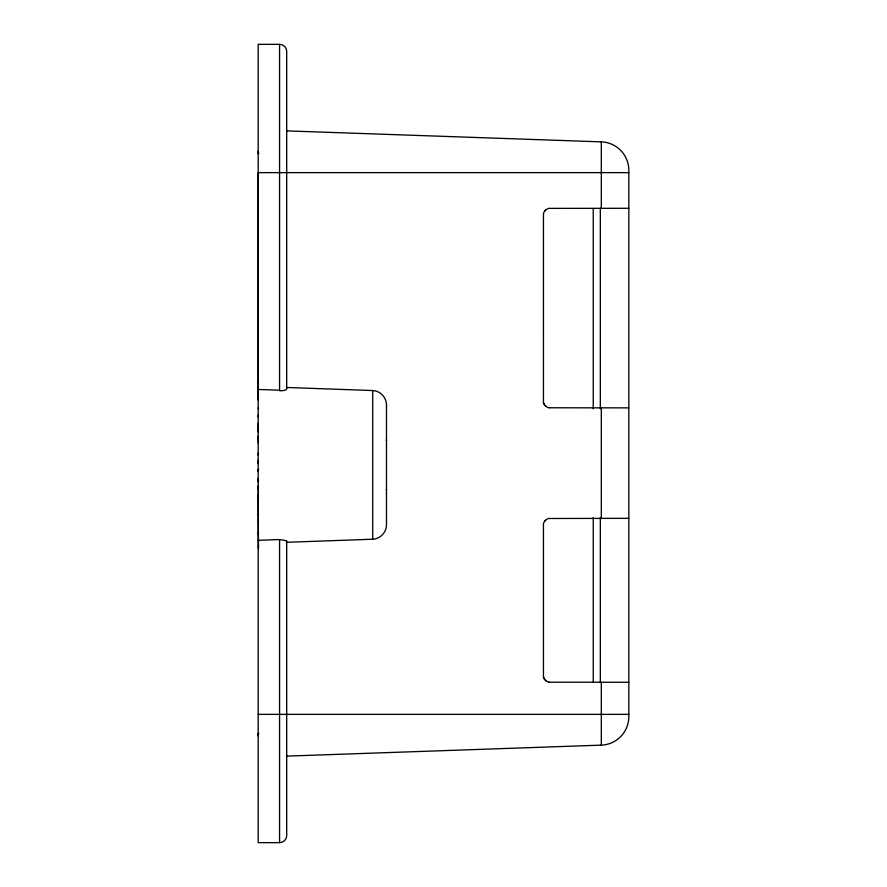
<?xml version="1.0" encoding="UTF-8"?>
<svg xmlns="http://www.w3.org/2000/svg" width="887" height="887" viewBox="0 0 887 887"><rect width="100%" height="100%" fill="white"/><g stroke="black" fill="none" stroke-linecap="round" stroke-linejoin="round"><path stroke-width="1.33" d="M258.494 549.286L258.184 500.634A7.129 2.439 0 0 1 258.527 499.902M258.184 499.569L258.184 493.726M258.184 490.001L258.184 485.865M258.184 481.929L258.184 479.701M258.505 469.145A7.129 7.129 0 0 0 258.184 471.241L258.184 470.232M258.184 463.491L258.184 460.12M258.184 455.208L258.184 453.357A7.129 1.164 0 0 1 258.527 453.002M258.184 441.271L258.184 436.038M258.184 430.827L258.184 423.376M258.184 417.156L258.184 415.016A7.129 2.439 0 0 0 258.527 415.748M258.184 399.948L258.184 172.643L628.828 172.643M258.184 534.661L258.184 533.741A7.129 6.397 0 0 1 258.516 531.812M258.505 733.582A7.129 7.129 0 0 0 258.184 735.678L258.35 734.059M258.184 471.241L258.35 469.622M258.184 735.678L258.583 733.294M549.175 208.378L548.798 208.445A6.32 6.32 0 0 0 546.337 209.543L545.605 210.152A9.569 9.569 0 0 0 544.951 210.829L544.751 211.073A6.409 6.409 0 0 0 543.443 213.789L543.454 402.354A6.32 6.32 0 0 0 544.551 404.827L545.161 405.547A9.569 9.569 0 0 0 545.838 406.202L546.082 406.412A6.42 6.42 0 0 0 548.798 407.71L549.175 407.776M628.828 518.341L548.798 518.496A6.32 6.32 0 0 0 546.337 519.605L545.605 520.214A9.569 9.569 0 0 0 544.951 520.891L544.751 521.135A6.409 6.409 0 0 0 543.443 523.84L543.454 676.77A6.32 6.32 0 0 0 544.551 679.242L545.161 679.963A9.569 9.569 0 0 0 545.838 680.617L546.082 680.828A6.42 6.42 0 0 0 548.798 682.125L549.175 682.192M286.701 542.29L372.728 539.229C380.246 538.952 386.355 532.411 386.488 524.949L386.488 404.727M549.175 208.378L628.828 208.29M258.184 540.316L279.571 539.54L279.571 842.65L258.184 842.65L258.184 44.35L279.571 44.35A7.129 7.129 0 0 1 286.701 51.479L286.701 388.794M286.701 756.123L601.308 745.135A28.506 28.506 0 0 0 628.828 716.641L628.828 170.382A28.506 28.506 0 0 0 601.308 141.865L286.701 130.877M258.494 380.479L258.184 382.929A7.129 2.439 0 0 0 258.516 383.672M628.828 407.865L549.175 407.776M628.828 682.28L549.175 682.192M258.184 714.357L628.828 714.357M286.701 387.475L372.728 390.546C380.279 390.812 386.399 397.409 386.488 404.904M258.184 389.448L279.571 390.225L279.571 44.35M546.082 680.828L545.849 680.617A9.569 9.569 -90 0 1 545.161 679.963L544.951 679.73M258.583 153.706L258.184 151.322A7.129 7.129 0 0 0 258.505 153.418M258.184 151.322L258.35 152.941A6.42 6.42 0 0 0 258.527 153.639M601.308 141.865L601.308 208.29M601.308 407.865L601.308 518.341M601.308 682.28L601.308 745.135M600.322 208.29L600.322 408.719M600.322 517.631L600.322 682.491M593.248 208.556L593.248 408.774M593.248 517.576L593.248 682.48M372.728 390.502L372.728 539.274M286.701 540.97L286.701 835.521A7.129 7.129 0 0 1 279.571 842.65M258.527 408.652A7.129 2.439 0 0 1 258.184 407.909M258.516 397.953A7.129 6.409 0 0 1 258.184 396.023M258.184 432.235A7.129 3.304 0 0 1 258.527 431.237M258.505 480.577A7.118 7.118 0 0 1 258.184 478.492L258.35 480.1A6.342 6.331 0 0 0 258.527 480.798M258.527 492.54A7.129 2.716 0 0 1 258.184 491.72M258.527 498.527A7.129 3.304 0 0 1 258.184 497.529M258.184 514.748A7.14 2.439 0 0 1 258.527 514.016M258.184 521.855A7.129 2.439 0 0 1 258.527 521.112M258.172 546.835A7.14 2.439 0 0 1 258.516 546.093M258.527 487.44A7.129 2.184 0 0 1 258.184 486.786M258.527 429.862A7.129 2.439 0 0 1 258.184 429.131M258.184 442.979A7.129 2.184 0 0 1 258.527 442.325M286.59 388.794A7.163 1.985 2.1 0 1 279.605 390.757M279.56 539.684A7.163 1.319 3.6 0 1 286.202 540.97M544.951 520.891A9.569 9.569 90 0 1 545.605 520.214M544.951 210.829A9.569 9.569 90 0 1 545.605 210.152M545.849 406.202A9.569 9.569 -90 0 1 545.161 405.547M544.551 679.231A6.32 6.32 0 0 1 543.454 676.77M544.551 404.816A6.32 6.32 0 0 1 543.454 402.354M258.339 734.059A6.342 6.331 0 0 1 258.538 733.338M258.339 469.622A6.342 6.331 0 0 1 258.527 468.924M386.488 489.025A14.259 5.721 0 0 1 386.322 489.901M386.322 439.863A14.259 5.721 0 0 1 386.488 440.739"/></g></svg>
